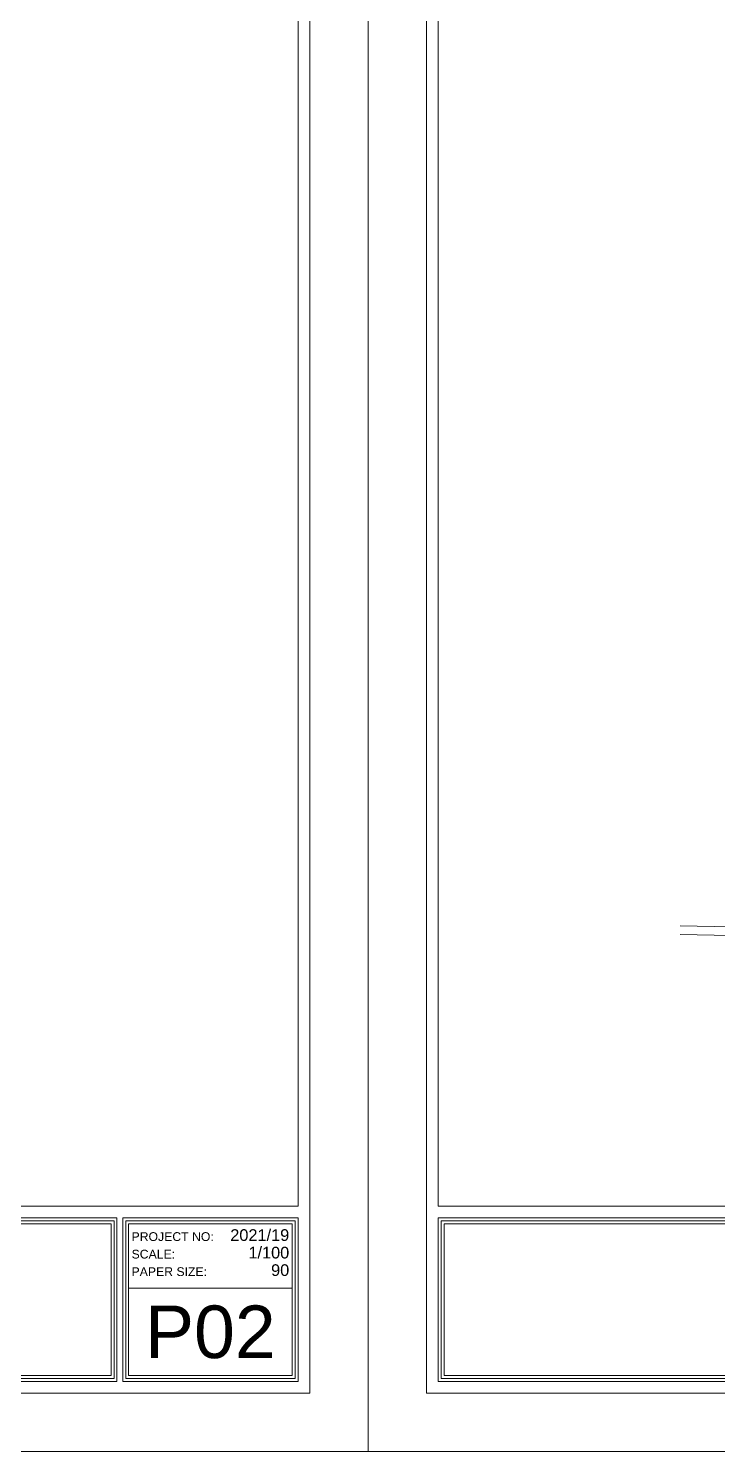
# Model space of a CAD drawing. Header units: centimetres. Extents: x 118932 to 154602, y -32682 to -23521.
# Drawn here: x 142130 to 143310, y -32521 to -30085 of the extents above; entities that cross this region are included whole.
import ezdxf
from ezdxf.enums import TextEntityAlignment as Align

# ---------------------------------------------------------------- set-up
doc = ezdxf.new("R2010")
doc.units = ezdxf.units.CM
doc.header["$LTSCALE"] = 50
doc.header["$MEASUREMENT"] = 0
doc.layers.add('GEN_00_BL_Pafta', color=7, linetype='Continuous', lineweight=0, true_color=0x0e0e10)
doc.layers.add('GEN_06_GR_Çok ince', color=7, linetype='Continuous', lineweight=0, true_color=0xc5c7c4)
doc.layers.add('GEN_00_BL_Pafta_Gizli', color=7, linetype='Continuous', lineweight=0, true_color=0x4f5250, plot=False)
doc.styles.add('style3', font='arial.ttf', dxfattribs={"height": 12})
doc.styles.add('TLEROY', font='arial.ttf', dxfattribs={"height": 10})

# ---------------------------------------------------------------- blocks, each defined once
blk = doc.blocks.new('*U818')
at = {"layer": 'GEN_00_BL_Pafta', "transparency": 33554687}
blk.add_line((11480, 280), (11760, 280), dxfattribs=at)
for points in [[(100, 8900), (100, 100), (11790, 100), (11790, 8900)], [(120, 8880), (120, 420), (11770, 420), (11770, 8880)], [(120, 120), (920, 120), (920, 400), (120, 400)], [(125, 125), (915, 125), (915, 395), (125, 395)], [(130, 130), (910, 130), (910, 390), (130, 390)], [(11460, 120), (930, 120), (930, 400), (11460, 400)], [(11455, 125), (935, 125), (935, 395), (11455, 395)], [(11450, 130), (940, 130), (940, 390), (11450, 390)], [(11470, 120), (11770, 120), (11770, 400), (11470, 400)], [(11475, 125), (11765, 125), (11765, 395), (11475, 395)], [(11480, 130), (11760, 130), (11760, 390), (11480, 390)]]:
    blk.add_lwpolyline(points, close=True, dxfattribs=at)
blk.add_lwpolyline([(11760, 390), (11760, 130)], dxfattribs=at)
at = {"layer": 'GEN_00_BL_Pafta_Gizli'}
blk.add_lwpolyline([(0, 9000), (0, 0), (11890, 0), (11890, 9000)], close=True, dxfattribs=at)
at = {"layer": 'GEN_00_BL_Pafta', "transparency": 33554687, "style": 'TLEROY'}
for s, p in [('PROJECT NO:', (11555.4, 360.5)), ('SCALE:', (11522.3, 330.5)), ('PAPER SIZE:', (11549.6, 300.5))]:
    blk.add_text(s, height=15, dxfattribs=at).set_placement(p, align=Align.CENTER)
blk.add_text('2021/19', height=20, dxfattribs=at).set_placement((11755, 354.6), align=Align.BOTTOM_RIGHT)
for tag, p in [('SCALE', (11755, 324.6)), ('PAPERSIZE', (11755, 294.6))]:
    blk.add_attdef(tag, text='', height=20, dxfattribs=at).set_placement(p, align=Align.BOTTOM_RIGHT)
at = {"layer": 'GEN_00_BL_Pafta', "transparency": 33554687}
for tag, height, style, p in [('PAFTAADI', 100, 'style3', (5815, 260)), ('PNO', 90, 'TLEROY', (11620, 205))]:
    blk.add_attdef(tag, text='', height=height, dxfattribs=dict(at, style=style)).set_placement(p, align=Align.MIDDLE_CENTER)
at = {"layer": 'GEN_00_BL_Pafta', "transparency": 33554687, "style": 'style3'}
blk.add_attdef('PAFTAKOD', text='', height=100, dxfattribs=at).set_placement((10750, 210), align=Align.CENTER)
blk = doc.blocks.new('niv1görünüş')
at = {"layer": 'GEN_06_GR_Çok ince'}
for p, q in [((3785.5, -7157.6), (121.2, -7078.7)), ((3770.2, -7172.3), (121.2, -7093.7))]:
    blk.add_line(p, q, dxfattribs=at)

msp = doc.modelspace()

# ---------------------------------------------------------------- block references
ref = msp.add_blockref('*U818', (130822, -32521.4))
ref.add_attrib('PNO', 'P02', dxfattribs={"layer": 'GEN_00_BL_Pafta', "transparency": 33554687, "height": 90, "style": 'TLEROY'}).set_placement((142442, -32316.4), align=Align.MIDDLE_CENTER)
ref.add_attrib('SCALE', '1/100', dxfattribs={"layer": 'GEN_00_BL_Pafta', "transparency": 33554687, "height": 20, "style": 'TLEROY'}).set_placement((142577, -32196.8), align=Align.BOTTOM_RIGHT)
ref.add_attrib('PAPERSIZE', '90', dxfattribs={"layer": 'GEN_00_BL_Pafta', "transparency": 33554687, "height": 20, "style": 'TLEROY'}).set_placement((142577, -32226.8), align=Align.BOTTOM_RIGHT)
for name, p in [('*U818', (142712, -32521.4)), ('niv1görünüş', (143124.9, -24542.5))]:
    msp.add_blockref(name, p)

doc.saveas('drawing.dxf')
